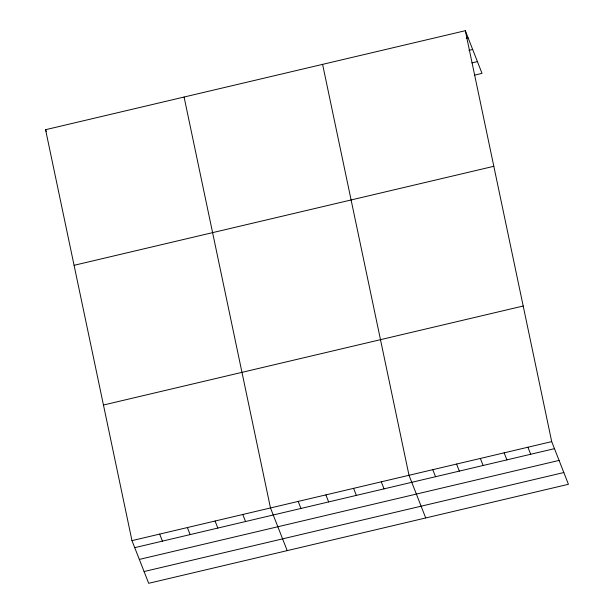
<?xml version="1.0" encoding="UTF-8"?>
<svg xmlns="http://www.w3.org/2000/svg" width="614" height="614" viewBox="0 0 614 614"><rect width="100%" height="100%" fill="white"/><g stroke="black" fill="none" stroke-linecap="round" stroke-linejoin="round"><path stroke-width="0.92" d="M465.312 30.7L551.71 441.619L568.434 484.292L148.688 583.3L131.972 540.627L45.566 129.707L465.312 30.7L482.028 73.373L474.714 75.1M466.233 38.168L468.068 37.738M469.012 50.356L472.673 49.496M471.936 62.904L477.423 61.615M74.079 265.309L493.817 166.302M103.459 405.025L523.197 306.018M131.972 540.627L551.71 441.619M134.727 547.665L554.465 448.657M139.332 559.423L559.078 460.416M144.083 571.542L563.821 472.534M527.925 447.23L530.68 454.268M504.14 452.84L506.895 459.878M480.355 458.451L483.111 465.489M456.57 464.061L459.326 471.099M432.786 469.672L435.541 476.71M425.717 517.955L409.001 475.282L322.596 64.363M381.294 481.821L384.049 488.851M353.595 488.353L356.35 495.391M325.888 494.884L328.643 501.922M298.189 501.423L300.944 508.453M287.206 550.628L270.482 507.955L184.085 97.035M242.783 514.494L245.539 521.524M215.077 521.025L217.832 528.063M45.566 129.707L46.257 131.465M187.377 527.556L190.133 534.594M159.671 534.096L162.426 541.126"/></g></svg>
